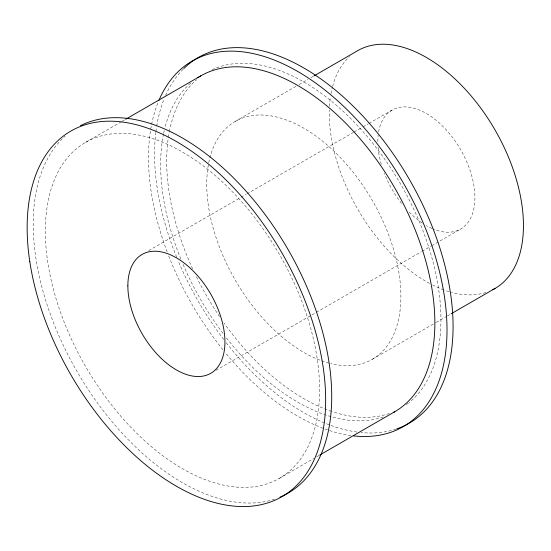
<?xml version="1.0" encoding="UTF-8"?>
<svg xmlns="http://www.w3.org/2000/svg" width="551" height="551" viewBox="0 0 551 551"><rect width="100%" height="100%" fill="white"/><g stroke="black" fill="none" stroke-linecap="round" stroke-linejoin="round"><path stroke-width="0.41" stroke-dasharray="2.75 2.07" d="M85.508 142.434L121.206 121.826M121.95 121.392L125.669 119.25M235.167 121.42L296.08 86.252M299.048 84.537L307.961 79.392M310.936 77.677L313.161 76.389M148.777 250.56L240.284 197.733M241.028 197.299L246.235 194.296M246.979 193.862L353.363 132.44M354.107 132.013L362.289 127.288M363.033 126.861L368.247 123.851M368.991 123.424L392.05 110.11M215.93 370.313L315.62 312.761M316.364 312.327L421.267 251.766M422.011 251.339L430.937 246.18M431.681 245.753L460.698 229.002M372.455 359.211L435.593 322.755M436.337 322.328L446.737 316.322M447.481 315.895L450.449 314.18M279.426 478.309L313.636 458.556M316.611 456.841L318.843 455.553M274.556 499.172A211.081 121.867 60 0 1 76.871 371.209A211.081 121.867 60 0 1 65.108 136.131M378.62 131.937A68.641 39.631 60 0 1 430.083 115.813A68.641 39.631 60 0 1 474.893 196.046A68.641 39.631 60 0 1 432.707 228.782M431.915 228.438A68.641 39.631 60 0 1 426.371 225.6M422.376 223.107A68.641 39.631 60 0 1 408.387 211.233M401.589 203.436A68.641 39.631 60 0 1 384.336 173.31M381.292 164.288A68.641 39.631 60 0 1 378.062 147.048M377.834 141.531A68.641 39.631 60 0 1 378.151 135.312M383.248 416.962A193.918 111.956 60 0 1 226.075 337.419M222.997 333.396A193.918 111.956 60 0 1 182.794 263.764M180.845 259.087A193.918 111.956 60 0 1 163.468 134.23M163.626 133.425A193.918 111.956 60 0 1 164.329 130.236M165.3 126.365A193.918 111.956 60 0 1 191.844 82.092M389.316 413.464A193.918 111.956 60 0 1 332.363 411.659M331.578 411.397A193.918 111.956 60 0 1 224.023 323.017M219.615 316.667A193.918 111.956 60 0 1 195.963 275.831M192.65 268.84A193.918 111.956 60 0 1 168.262 138.177M168.386 137.33A193.918 111.956 60 0 1 169.219 132.35M169.371 131.537A193.918 111.956 60 0 1 196.617 79.688M212.032 69.688A193.918 111.956 60 0 1 398.938 181.196A193.918 111.956 60 0 1 409.056 402.574M408.394 403.098A193.918 111.956 60 0 1 406.369 404.62M208.767 162.641A137.289 79.261 60 0 1 307.995 130.739A137.289 79.261 60 0 1 400.205 282.704A137.289 79.261 60 0 1 330.669 363.543M328.94 363.095A137.289 79.261 60 0 1 208.609 163.447M485.872 292.478A137.289 79.261 60 0 1 451.496 292.34M449.21 291.686A137.289 79.261 60 0 1 444.561 290.163M443.775 289.881A137.289 79.261 60 0 1 432.693 285.06M429.525 283.414A137.289 79.261 60 0 1 329.346 109.897M329.505 106.329A137.289 79.261 60 0 1 330.469 96.818M331.013 93.505A137.289 79.261 60 0 1 332.405 87.168M332.604 86.404A137.289 79.261 60 0 1 349.671 56.56M350.925 435.559A211.081 121.867 60 0 1 225.166 352.509M222.997 349.837A211.081 121.867 60 0 1 168.413 255.182M167.187 251.965A211.081 121.867 60 0 1 158.247 101.99M396.017 429.077A211.081 121.867 60 0 1 361.008 432.528M356.993 432.053A211.081 121.867 60 0 1 325.937 423.526M324.463 422.927A211.081 121.867 60 0 1 225.848 342.267M223.74 339.526A211.081 121.867 60 0 1 178.042 260.506M176.719 257.303A211.081 121.867 60 0 1 155.816 132.536M155.926 131.634A211.081 121.867 60 0 1 156.56 127.164M156.698 126.275A211.081 121.867 60 0 1 164.315 98.484M165.637 95.364A211.081 121.867 60 0 1 183.8 68.565M45.347 231.206A193.918 111.956 60 0 0 251.029 487.077A193.918 111.956 60 0 0 251.029 212.831A193.918 111.956 60 0 0 45.347 231.206"/><path stroke-width="0.83" d="M125.669 119.25L200.784 75.88M313.905 75.962L357.73 50.658A137.289 79.261 60 0 1 496.079 131.779A137.289 79.261 60 0 1 492.842 289.626M451.193 313.753L495.018 288.449M319.587 455.126L394.709 411.755M80.432 125.676A211.081 121.867 60 0 1 293.476 259.252A211.081 121.867 60 0 1 279.942 497.167M197.954 77.615A193.918 111.956 60 0 1 393.979 186.589A193.918 111.956 60 0 1 393.256 412.568M158.853 100.53A211.081 121.867 60 0 1 402.926 182.257A211.081 121.867 60 0 1 353.343 435.862M183.8 68.565A211.081 121.867 60 0 1 407.451 176.127A211.081 121.867 60 0 1 396.775 428.823M29.775 261.436A211.081 121.867 60 0 0 273.875 500.666A211.081 121.867 60 0 0 225.552 179.516A211.081 121.867 60 0 0 29.775 261.436M127.86 285.852A68.641 39.631 60 0 0 200.667 376.423A68.641 39.631 60 0 0 200.667 279.35A68.641 39.631 60 0 0 127.86 285.852"/></g></svg>
